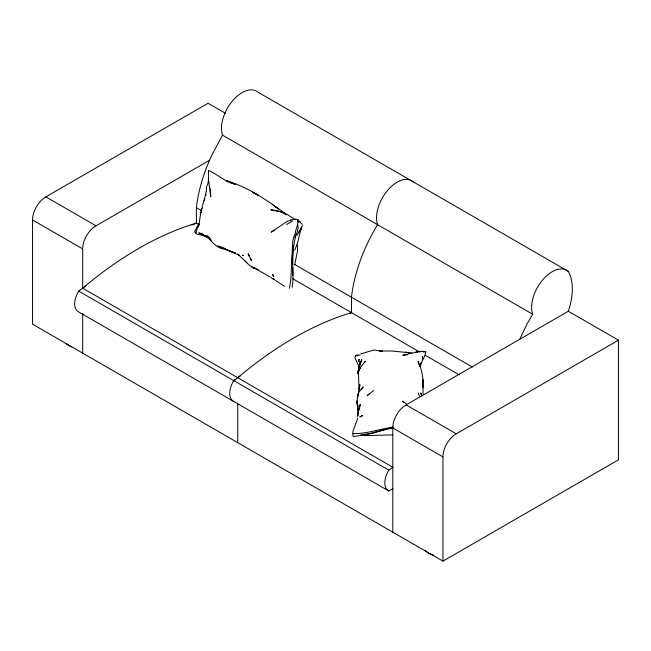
<?xml version="1.0" encoding="UTF-8"?>
<svg xmlns="http://www.w3.org/2000/svg" width="651" height="651" viewBox="0 0 651 651"><rect width="100%" height="100%" fill="white"/><g stroke="black" fill="none" stroke-linecap="round" stroke-linejoin="round"><path stroke-width="0.98" d="M210.712 194.242L210.704 196.903L208.8 181.564M423.109 394.001L422.849 384.318L423.012 387.703C423.655 378.524 421.872 369.613 418.064 361.289L418.707 364.357M201.061 212.389L201.135 210.053L202.266 207.441M292.226 287.294C294.325 273.485 291.322 259.456 293.487 245.858M357.57 397.509L357.7 395.149L358.864 392.211L363.144 386.857L361.289 389.558M357.627 396.483L357.7 395.149L357.399 396.996L358.115 393.863L357.554 396.085M423.036 351.922L425.754 351.524C425.64 357.293 420.391 361.647 420.375 367.49M200.98 212.739L202.095 208.133M292.6 264.745C292.543 254.403 293.341 244.076 296.262 234.075M292.763 275.471L292.698 267.952M297.8 226.89L297.979 225.01M364.511 362.664L365.301 361.297L359.645 368.376L358.432 370.769L358.994 389.583L359.808 384.741L358.229 395.214M359.482 409.21L359.661 407.502M358.432 370.769C357.838 378.963 357.448 369.646 359.539 368.645L358.188 372.665L358.652 369.849L359.539 368.645M359.791 361.207L358.538 370.037M352.948 436.08L352.956 431.385L357.326 419.456M207.457 185.445L208.475 180.636L208.434 170.407C217.54 174.24 225.156 182.077 235.231 184.274L226.263 180.653C245.492 186.3 262.662 197.188 278.734 208.947L275.349 206.839L281.916 210.957L285.992 214.675M202.241 206.749L205.407 195.219M298.321 227.459L296.669 233.961L294.838 237.273M359.775 406.753L360.182 404.369L357.627 415.305M200.768 212.674L199.116 223.586M205.561 194.649L205.993 192.135M359.425 386.613L359.808 384.741M205.806 195.438L206.017 194.446M357.912 394.661L356.854 402.871M289.402 288.287C291.656 278.075 291.266 267.651 291.672 257.243C293.056 249.366 291.266 240.821 295.228 233.595C295.53 229.046 298.467 224.75 297.987 220.062L295.782 219.005L294.244 219.59M204.577 199.344L204.748 198.742L204.268 200.467M357.399 418.699L357.537 418.202M420.155 365.626L419.911 366.448L421.002 362.745M302.333 225.628L297.279 235.003M294.675 264.859L297.564 250.619L297.271 244.922M360.027 355.039L356.724 355.096L355.609 355.894L354.885 357.635L358.375 365.292M519.734 339.293L526.895 324.279L532.648 314.23A29.124 16.82 -60 0 1 542.413 280.223A29.124 16.82 -60 0 1 568.315 271.369A55.53 32.062 -60 0 1 568.315 311.243L406.151 404.873A18.545 10.709 -60 0 0 392.813 427.967L392.813 532.192M358.424 370.989L357.879 372.185L359.083 370.191L357.904 372.38L358.717 367.766L359.873 365.301L358.498 368.645L358.677 370.574M294.74 250.074L297.605 242.847L301.031 228.607L300.363 230.446L301.787 227.378L298.996 232.228L299.232 231.854M568.315 271.369L258.187 92.312A29.124 16.82 -60 0 0 232.285 101.174A29.124 16.82 -60 0 0 222.52 135.172L211.616 155.548L207.116 166.046A117.375 67.769 -60 0 0 196.415 207.726L196.415 223.122L199.043 224.644M359.938 368.873L360.296 368.271M199.426 224.579L197.269 228.298L195.87 233.115L194.682 231.487L198.913 223.472M302.3 224.505L297.653 219.477M360.426 367.433L358.652 369.849L358.302 373.951M357.309 416.412L358.099 415.493M373.69 390.535L367.18 395.572L369.182 394.042M392.813 488.673L388.818 490.984L78.681 311.935A17.219 9.944 -60 0 1 78.681 291.095L85.981 285.83M233.75 401.455A17.219 9.944 -60 0 1 233.75 380.623L240.219 375.952M388.818 490.984A17.219 9.944 -60 0 1 388.818 470.152L392.813 467.263L82.685 288.206L82.685 248.91A18.545 10.709 -60 0 1 96.014 225.816L209.606 160.236M568.315 311.243L618.45 340.188L618.45 459.818L442.949 561.138L32.55 324.198L32.55 219.965A18.545 10.709 -60 0 1 45.887 196.871L208.051 103.249L225.637 113.404M233.75 380.623L235.507 379.606M442.949 561.138L442.949 456.912A18.545 10.709 -60 0 1 456.286 433.818L618.45 340.188M274.397 230.299L271.125 232.147L287.742 221.014L291.087 220.608M292.535 221.047L286.595 224.514M360.695 353.924L373.861 350.018L382.69 351.206M392.138 428.504L388.427 428.74L370.037 433.851L360.8 434.787M424.2 351.825L425.754 351.524M417.95 351.784L402.831 355.218L407.502 354.885M357.96 355.649L355.609 355.894M417.039 351.988L415.908 352.175L418.552 351.776M353.469 436.422C367.091 435.34 379.858 430.262 393.058 427.658M392.683 434.876L363.909 435.641M419.928 351.516L423.02 351.223M392.984 427.137C379.492 428.936 366.432 434.127 352.679 433.501M293.389 219.631L290.354 219.704M205.114 235.475L203.177 235.442L206.09 236.85M381.38 351.214L379.452 351.052L391.292 350.954L411.814 353.005M197.318 234.303L204.292 235.638L200.679 233.766L204.162 235.825M408.877 352.712L405.581 352.24L408.877 352.712L408.332 352.63M255.493 268.367L253.914 268.098L255.729 268.839L253.727 267.838L257.991 269.701M201.94 233.652L198.701 232.928L203.063 234.376L201.379 233.457M258.048 269.514L256.632 269.188L270.255 277.188M226.076 249.243C217.206 249.048 211.9 242.221 206.912 235.882L208.93 237.729L206.139 235.597L210.224 238.307M234.913 252.97L235.434 253.109L225.995 249.479L238.917 255.07L238.095 254.354L249.357 265.209L254.492 268.285M235.548 253.337L217.751 245.948L225.205 248.56M298.663 221.299L300.274 221.869M219.656 246.656L220.217 246.875M272.663 278.929L273.843 279.425M207.075 237.265L208.23 237.81M222.52 135.172L532.648 314.23M196.415 207.726L201.672 210.761M294.537 264.379L472.382 367.058M292.787 278.758L419.814 352.101M425.07 355.137L459.24 374.862M211.42 240.203L200.988 233.27M45.887 196.871L96.014 225.816M406.151 404.873L456.286 433.818M32.55 219.965L82.685 248.91M392.813 427.967L442.949 456.912M78.681 291.095L388.818 470.152M238.608 254.777L237.615 254.191L239.609 255.631L237.867 254.272M284.511 286.367L275.585 280.475M295.074 219.558L287.547 214.651L280.915 211.99L283.934 212.91L286.22 214.439M406.167 403.661L402.578 401.179L403.539 402.115M251.424 266.747L253.206 267.96M286.318 214.415L284.178 212.861L286.123 214.814M274.559 206.058L273.046 204.943M195.08 232.391L196.887 233.945M272.972 278.384L273.632 278.954M274.087 279.377L274.698 279.922M246.273 262.15L246.819 262.703M244.589 260.441L245.72 261.588M271.166 277.481L271.858 278.327M357.293 403.84L357.611 404.417L356.838 402.31L358.416 412.205M420.709 393.09L421.702 394.994L420.709 393.09L421.417 394.465M249.398 256.25L248.121 253.719L251.563 260.701L250.391 258.276L250.676 258.862M418.162 392.984L419.415 396.085M358.131 410.773L357.863 407.908L358.034 415.118M206.383 185.934L206.359 191.703M210.615 193.29L210.419 191.378L210.615 194.185M357.09 402.66L356.968 400.975L357.008 401.919M297.987 220.062L298.117 222.455M210.379 188.847L210.59 193.314M422.629 357.798L422.564 356.439L422.597 359.116M422.898 383.512L422.735 379.476L422.841 382.104M237.753 377.735A347.707 200.752 -60 0 1 351.483 312.651L351.483 297.255A117.375 67.769 -60 0 1 377.58 224.701A29.124 16.82 -60 0 1 387.345 190.702A29.124 16.82 -60 0 1 413.247 181.841M237.753 403.197L237.753 442.672M82.685 313.668L82.685 353.143M82.685 288.206A347.707 200.752 -60 0 1 196.415 223.122A615.39 355.3 -60 0 0 191.98 225.01M71.797 346.845A15.51 8.959 0 0 1 66.117 343.565M349.709 313.4A615.39 355.3 -60 0 1 351.483 312.651M433.883 555.36A15.51 8.959 0 0 1 425.241 550.152M357.936 406.346L357.887 407.03L357.985 405.793L357.936 406.346M361.696 359.808L359.848 365.016L361.696 359.808M359.149 359.515L358.432 361.24L359.149 359.515M362.322 415.672L359.946 416.917L362.322 415.672M273.501 210.24L270.808 209.777L281.191 211.787L273.501 210.24M256.754 194.494L252.368 192.2L258.138 195.243L256.754 194.494M243.262 255.615L242.725 255.216L243.262 255.615M273.29 275.495L272.696 274.453L273.599 276.691L273.29 275.495"/></g></svg>
